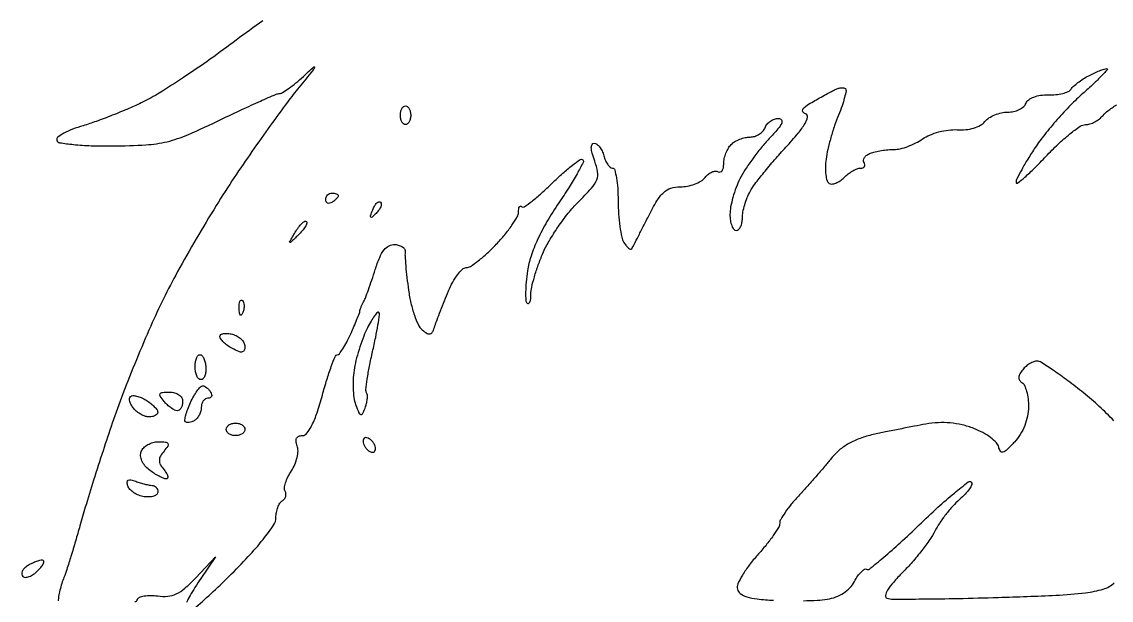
# Model space of a CAD drawing. Extents: x 0 to 102, y 0 to 135.
# Drawn here: x 52.8 to 67.62, y 67.81 to 75.68 of the extents above; entities that cross this region are included whole.
import ezdxf

# ---------------------------------------------------------------- set-up
doc = ezdxf.new("R2010")
doc.units = 0
doc.header["$MEASUREMENT"] = 0

msp = doc.modelspace()

# ---------------------------------------------------------------- linework, layer by layer
for points in [[(56.079664, 75.689533, 0.010131), (55.719904, 75.428448, -0.007957), (55.368323, 75.170957, -0.007553), (55.002617, 74.920168, -0.007526), (54.672562, 74.70817, -0.026273), (54.450904, 74.586106, -0.01106), (54.257063, 74.497508, -0.007503), (54.032699, 74.404865, -0.007562), (53.813223, 74.321888, -0.014991), (53.6364, 74.264005, 0.020776), (53.492122, 74.214921, 0.033207), (53.374155, 74.159979, 0.035874), (53.291875, 74.106779, 0.3054), (53.278251, 74.0673, 0.297009), (53.316705, 74.032687, 0.013029), (53.504067, 74.008306, 0.017805), (53.745296, 73.991942, 0.009939), (54.039651, 73.988336, 0.012768), (54.491203, 74.003316, 0.045302), (54.777437, 74.046354, 0.042451), (55.060476, 74.141607, 0.010246), (55.510285, 74.347886, -0.00336), (55.795585, 74.483508, -0.005022), (56.046873, 74.597838, -0.002245), (56.262167, 74.692039, -0.102345), (56.309356, 74.7018, 0.143677), (56.348334, 74.713237, 0.01343), (56.43193, 74.770141, 0.016377), (56.529375, 74.845343, 0.012151), (56.632143, 74.93445, -0.003818), (56.774916, 75.062474, -0.789238), (56.784302, 75.055873, -0.076862), (56.758132, 75.011397, -0.001243), (56.573279, 74.7864, 0.012949), (56.414878, 74.584128, 0.003914), (56.184822, 74.269018, 0.003918), (55.932304, 73.911516, 0.004253), (55.692324, 73.5597, 0.009367), (55.446497, 73.177343, 0.006056), (55.175692, 72.726126, 0.006088), (54.921658, 72.278565, 0.011438), (54.729215, 71.91, 0.010768), (54.55562, 71.538169, 0.00612), (54.360898, 71.081449, 0.006109), (54.175938, 70.616422, 0.010031), (54.032181, 70.218, 0.002778), (53.906868, 69.840693, 0.002371), (53.778846, 69.441531, 0.002389), (53.665859, 69.077364, 0.006784), (53.591765, 68.8221, -0.003816), (53.532559, 68.613513, -0.003853), (53.470362, 68.406523, -0.003757), (53.413453, 68.227091, -0.01558), (53.374932, 68.120169, 0.019103), (53.345479, 68.036574, 0.016103), (53.320599, 67.946094, 0.016404), (53.30326, 67.862001, 0.042659), (53.298, 67.800461, 0.227609)], [(55.14382, 67.694872, 0.011444), (55.372314, 67.896619, 0.007772), (55.623438, 68.136134, 0.011204), (55.882025, 68.402222, 0.019142), (56.084032, 68.637044, 0.018455), (56.226949, 68.83092, 0.150707), (56.259, 68.934841, -0.045212), (56.265366, 69.005102, -0.045546), (56.284257, 69.072895, -0.049595), (56.311991, 69.128608, -0.114552), (56.34498, 69.161353, 0.087572), (56.374228, 69.187437, 0.094491), (56.39184, 69.221314, 0.100111), (56.395171, 69.257647, 0.111824), (56.383764, 69.290856, -0.170422), (56.374358, 69.333727, -0.043834), (56.389305, 69.404117, -0.039479), (56.421714, 69.486266, -0.031349), (56.468903, 69.56919, 0.045079), (56.515591, 69.656733, 0.042995), (56.546717, 69.752609, 0.046097), (56.55898, 69.842325, 0.102891), (56.547968, 69.909979, -0.059119), (56.532869, 69.96953, -0.150614), (56.540274, 70.012987, -0.183275), (56.569231, 70.039454, -0.094779), (56.618092, 70.0488, 0.235816), (56.680367, 70.0799, 0.04622), (56.748011, 70.189717, 0.034397), (56.818435, 70.360585, 0.014456), (56.890338, 70.5987, -0.008657), (56.951334, 70.809495, -0.013827), (57.011489, 70.987067, -0.007619), (57.067099, 71.130644, -0.305515), (57.093743, 71.1486, 0.233326), (57.121302, 71.162201, 0.01932), (57.168773, 71.229367, 0.022646), (57.220987, 71.318207, 0.015398), (57.272559, 71.42355, 0.004391), (57.32041, 71.531954, 0.006059), (57.361329, 71.630159, 0.003961), (57.393942, 71.713073, 0.071575), (57.400256, 71.7408, -0.058515), (57.40463, 71.762607, -0.016167), (57.416539, 71.795526, -0.016097), (57.432554, 71.832207, -0.016203), (57.450864, 71.8677, 0.035466), (57.475335, 71.919985, 0.005029), (57.516815, 72.031267, 0.005707), (57.563143, 72.164207, 0.004834), (57.609138, 72.305724, -0.022356), (57.669887, 72.472521, -0.068092), (57.730705, 72.57633, -0.109925), (57.798195, 72.631568, -0.136362), (57.877501, 72.647303, -0.054867), (57.936443, 72.636284, -0.08068), (57.983672, 72.613152, -0.106723), (58.012175, 72.582042, -0.181107), (58.0181, 72.547678, 0.062037), (58.014544, 72.491922, 0.006139), (58.024283, 72.357837, 0.007668), (58.040363, 72.19776, 0.006012), (58.062548, 72.024673, 0.022549), (58.095069, 71.8505, 0.025462), (58.142183, 71.687023, 0.025894), (58.19592, 71.553755, 0.111208), (58.247829, 71.486395, 0.039415), (58.314546, 71.439373, 0.212561), (58.357576, 71.434348, 0.205589), (58.391024, 71.46299, 0.036798), (58.422471, 71.540922, -0.011151), (58.45061, 71.622465, -0.003342), (58.497062, 71.745404, -0.003348), (58.551062, 71.882732, -0.003623), (58.605521, 72.01575, -0.027241), (58.664245, 72.137225, -0.036385), (58.73109, 72.239808, -0.039649), (58.796321, 72.31277, -0.192847), (58.846821, 72.333, 0.145878), (58.905928, 72.35062, 0.019956), (59.011935, 72.426192, 0.02155), (59.133141, 72.528765, 0.016692), (59.256238, 72.65025, 0.017261), (59.371423, 72.7805, 0.021468), (59.468819, 72.909514, 0.020359), (59.540116, 73.022479, 0.129764), (59.557666, 73.08735, -0.035896), (59.561024, 73.130379, -0.098872), (59.571316, 73.158862, -0.233037), (59.586239, 73.168407, -0.227965), (59.603105, 73.162495, 0.361862), (59.635756, 73.159516, 0.013407), (59.743133, 73.237844, 0.018865), (59.872249, 73.345446, 0.011446), (60.017021, 73.481779, -0.011604), (60.161837, 73.618067, -0.01912), (60.291089, 73.725533, -0.013745), (60.398513, 73.803513, -0.361014), (60.431552, 73.800448, -0.325313), (60.437253, 73.764287, -0.008307), (60.355158, 73.610105, -0.014576), (60.246046, 73.426014, -0.009037), (60.107847, 73.216112, 0.01796), (59.945523, 72.959726, 0.024134), (59.818537, 72.715954, 0.027118), (59.729049, 72.490441, 0.0437), (59.680719, 72.28964, 0.014179), (59.662286, 72.137399, 0.019849), (59.655103, 72.000579, 0.016603), (59.657376, 71.889449, 0.185005), (59.675108, 71.849692, 0.317052), (59.694801, 71.846284, 0.18379), (59.712181, 71.864404, 0.072194), (59.723978, 71.909309, 0.028199), (59.7276, 71.973486, -0.056047), (59.737988, 72.065863, -0.015084), (59.775135, 72.208884, -0.015081), (59.827479, 72.369823, -0.015089), (59.889422, 72.527288, -0.031846), (59.974243, 72.694838, -0.017881), (60.097038, 72.887238, -0.017787), (60.235485, 73.073425, -0.027618), (60.36896, 73.22252, 0.013281), (60.552164, 73.415724, 0.087323), (60.62252, 73.528425, 0.13676), (60.634511, 73.635008, 0.050324), (60.595186, 73.782618, -0.020727), (60.560164, 73.888487, -0.063076), (60.54871, 73.963242, -0.132168), (60.559389, 74.007504, -0.274399), (60.588869, 74.025, -0.165865), (60.624711, 74.012774, -0.065183), (60.662019, 73.975297, -0.055038), (60.695064, 73.920542, -0.044342), (60.718287, 73.8558, 0.038887), (60.740724, 73.79104, 0.050447), (60.771489, 73.736302, 0.059916), (60.805448, 73.69855, 0.181596), (60.837267, 73.6866, -0.338775), (60.866631, 73.664125, -0.02368), (60.890428, 73.556131, -0.025842), (60.90741, 73.412715, -0.01582), (60.913295, 73.24245, 0.016048), (60.919571, 73.063284, 0.018171), (60.93733, 72.892212, 0.017657), (60.962672, 72.748956, 0.08861), (60.993296, 72.67385, 0.027874), (61.025328, 72.628947, 0.053714), (61.056445, 72.597663, 0.089167), (61.081841, 72.583693, 0.343126), (61.09775, 72.58925, 0.023556), (61.11465, 72.618322, 0.000805), (61.175305, 72.735438, 0.001511), (61.246302, 72.874094, 0.001054), (61.325606, 73.03095, -0.017389), (61.441768, 73.243195, -0.072139), (61.533327, 73.356516, -0.111632), (61.631374, 73.413287, -0.075771), (61.759397, 73.4328, 0.04818), (61.855772, 73.442108, 0.041497), (61.953735, 73.469803, 0.043539), (62.038892, 73.510466, 0.086607), (62.095627, 73.558769, -0.050777), (62.141177, 73.603525, -0.064546), (62.191497, 73.634115, -0.078442), (62.23871, 73.646712, -0.165938), (62.275186, 73.638376, 0.207394), (62.303546, 73.634246, 0.179832), (62.328165, 73.651832, 0.102142), (62.344838, 73.69227, 0.046913), (62.3502, 73.749287, -0.054856), (62.357645, 73.816945, -0.038677), (62.380021, 73.890183, -0.039129), (62.412829, 73.957745, -0.063868), (62.45172, 74.00808, -0.063093), (62.501891, 74.046968, -0.039127), (62.568931, 74.079778, -0.038748), (62.641414, 74.102158, -0.055561), (62.708175, 74.1096, 0.075009), (62.771044, 74.119085, 0.064544), (62.831903, 74.146877, 0.066847), (62.881627, 74.187982, 0.095314), (62.911806, 74.2365, -0.083849), (62.940472, 74.285011, -0.066052), (62.985691, 74.326123, -0.066248), (63.039911, 74.353915, -0.085545), (63.094947, 74.3634, -0.243115), (63.134611, 74.342902, -0.268162), (63.138583, 74.300249, -0.069514), (63.08717, 74.22003, -0.012619), (62.968467, 74.08845, 0.019116), (62.858589, 73.963424, 0.013369), (62.74413, 73.814734, 0.013511), (62.641964, 73.666127, 0.027176), (62.571171, 73.542751, 0.027261), (62.518954, 73.42329, 0.021065), (62.474859, 73.288173, 0.021494), (62.44437, 73.158159, 0.046875), (62.4348, 73.056301, 0.037367), (62.440982, 72.973696, 0.056152), (62.459651, 72.903962, 0.073702), (62.486993, 72.856309, 0.229598), (62.5194, 72.8406, 0.192146), (62.551709, 72.853492, 0.087854), (62.579149, 72.89064, 0.067684), (62.597767, 72.945753, 0.047692), (62.604, 73.010948, -0.047413), (62.611491, 73.089764, -0.023955), (62.634979, 73.186834, -0.023555), (62.669073, 73.285594, -0.032259), (62.70946, 73.370498, -0.034783), (62.773967, 73.469378, -0.008155), (62.895857, 73.625178, -0.008365), (63.042319, 73.800151, -0.008132), (63.19591, 73.971805, 0.011939), (63.362344, 74.160686, 0.041384), (63.456338, 74.29355, 0.08694), (63.48907, 74.38063, 0.366425), (63.463578, 74.425529, -0.140245), (63.42769, 74.451731, -0.298251), (63.425002, 74.484532, -0.115551), (63.462334, 74.526415, -0.02253), (63.548178, 74.581156, -0.002288), (63.631976, 74.628916, -0.001997), (63.720096, 74.678144, -0.002008), (63.800126, 74.722016, -0.005955), (63.855499, 74.751233, -0.040794), (63.900296, 74.769756, -0.050451), (63.944441, 74.779152, -0.058881), (63.98164, 74.778828, -0.166267), (64.004659, 74.767541, -0.247899), (64.014087, 74.736998, -0.017056), (63.993646, 74.645891, -0.021151), (63.959444, 74.534186, -0.014093), (63.91133, 74.409248, 0.018006), (63.857712, 74.266701, 0.012305), (63.806717, 74.101351, 0.012416), (63.765393, 73.939323, 0.024392), (63.742092, 73.808388, 0.026899), (63.733871, 73.696815, 0.035556), (63.739096, 73.595068, 0.038417), (63.755275, 73.51492, 0.18746), (63.782652, 73.478652, 0.16561), (63.821331, 73.469786, 0.067936), (63.874332, 73.482676, 0.057045), (63.932515, 73.513576, 0.04584), (63.987037, 73.558922, -0.033625), (64.042951, 73.607782, -0.032903), (64.105302, 73.649095, -0.034725), (64.164781, 73.677824, -0.095422), (64.21035, 73.6866, 0.086183), (64.243335, 73.692328, 0.165038), (64.264143, 73.708847, 0.179607), (64.269579, 73.733475, 0.104222), (64.259179, 73.762335, -0.169737), (64.251922, 73.795202, -0.120446), (64.265288, 73.830853, -0.091339), (64.298169, 73.86405, -0.060475), (64.345705, 73.889235, -0.03494), (64.410002, 73.908882, -0.016929), (64.494438, 73.92537, -0.016699), (64.583924, 73.936669, -0.023055), (64.664795, 73.9404, 0.058996), (64.750592, 73.950559, 0.028984), (64.855998, 73.982434, 0.02828), (64.96301, 74.028711, 0.036593), (65.054849, 74.083495, -0.054962), (65.152552, 74.137023, -0.033142), (65.277839, 74.179256, -0.032888), (65.409551, 74.205012, -0.04869), (65.52708, 74.208546, 0.042279), (65.641126, 74.210515, 0.046394), (65.749604, 74.231883, 0.051181), (65.840662, 74.269259, 0.09688), (65.901865, 74.319251, -0.077032), (65.957617, 74.368576, -0.044441), (66.037195, 74.41018, -0.043164), (66.126643, 74.4385, -0.055145), (66.212514, 74.448, 0.05513), (66.293908, 74.457002, 0.057624), (66.37009, 74.483558, 0.064173), (66.430016, 74.522709, 0.125024), (66.462761, 74.569048, -0.143967), (66.499198, 74.616743, -0.067993), (66.567918, 74.653989, -0.056299), (66.65944, 74.677204, -0.041114), (66.764264, 74.682845, 0.031344), (66.865962, 74.686328, 0.037168), (66.960667, 74.702703, 0.040425), (67.036374, 74.728324, 0.147643), (67.074709, 74.760631, -0.065572), (67.108328, 74.799881, -0.020576), (67.16811, 74.849262, -0.020164), (67.240083, 74.899451, -0.021027), (67.314888, 74.942935, -0.012175), (67.390019, 74.980174, -0.014321), (67.462953, 75.011628, -0.013268), (67.525621, 75.034646, -0.081546), (67.559449, 75.0402, -0.64429), (67.566186, 75.025358, -0.01155), (67.488596, 74.940674, -0.013814), (67.3778, 74.831427, -0.007237), (67.23431, 74.701387, 0.019429), (67.067885, 74.543005, 0.012251), (66.88565, 74.34613, 0.012299), (66.715725, 74.143445, 0.022024), (66.587899, 73.967783, 0.008614), (66.487736, 73.810754, 0.011721), (66.403215, 73.665546, 0.00871), (66.33814, 73.542438, 0.117752), (66.3264, 73.49328, 0.620334), (66.346446, 73.48334, 0.016301), (66.44571, 73.564064, 0.016752), (66.576656, 73.685773, 0.008643), (66.732561, 73.846184, -0.01518), (66.897852, 74.011863, -0.020093), (67.058593, 74.151719, -0.017867), (67.198367, 74.255814, -0.152258), (67.272102, 74.2788, 0.077319), (67.330779, 74.287928, 0.044425), (67.396922, 74.315695, 0.043121), (67.45999, 74.356336, 0.054918), (67.509721, 74.404399, -0.060173), (67.573408, 74.464674, -0.014618), (67.692444, 74.547593, -0.01478)], [(67.656991, 70.249358, 0.017739), (67.4573, 70.446637, 0.017513), (67.243295, 70.630143, 0.00776), (67.030941, 70.794366, 0.010987), (66.836586, 70.93335, 0.007313), (66.671064, 71.042788, 0.13571), (66.611709, 71.061135, 0.099024), (66.568065, 71.053761, 0.043774), (66.515238, 71.028094, 0.041038), (66.462208, 70.990091, 0.043588), (66.417251, 70.944632, 0.043282), (66.377904, 70.887879, 0.115588), (66.363935, 70.840989, 0.160707), (66.374181, 70.802361, 0.110253), (66.406892, 70.770439, -0.151053), (66.441127, 70.731198, -0.03875), (66.469542, 70.650892, -0.035876), (66.489076, 70.549812, -0.029804), (66.4956, 70.440459, -0.050797), (66.482664, 70.313459, -0.043587), (66.444216, 70.184679, -0.04347), (66.38388, 70.064153, -0.049792), (66.305893, 69.961678, -0.013118), (66.203572, 69.857469, -0.114593), (66.148362, 69.824366, -0.334608), (66.113273, 69.836537, -0.100555), (66.090356, 69.892179, 0.144688), (66.059451, 69.951886, 0.040802), (65.980107, 70.022071, 0.037482), (65.873091, 70.090323, 0.031944), (65.751313, 70.146017, 0.034242), (65.593903, 70.194126, 0.034464), (65.431739, 70.220172, 0.034222), (65.266444, 70.223798, 0.032745), (65.0997, 70.205053, 0.003145), (64.942946, 70.175929, 0.001681), (64.749598, 70.138071, 0.001674), (64.552486, 70.098102, 0.002613), (64.383065, 70.062232, 0.033195), (64.206078, 70.011295, 0.042097), (64.051556, 69.94029, 0.045186), (63.920291, 69.849482, 0.05036), (63.812639, 69.739493, -0.007011), (63.720876, 69.627865, -0.003533), (63.602168, 69.489514, -0.003507), (63.477452, 69.348234, -0.0052), (63.366025, 69.226354, 0.01652), (63.268605, 69.114827, 0.020786), (63.186337, 69.00511, 0.019422), (63.125959, 68.909439, 0.13179), (63.1116, 68.855907, -0.137908), (63.095955, 68.800262, -0.015363), (63.02313, 68.68884, -0.017762), (62.925766, 68.559463, -0.013514), (62.810425, 68.424643, 0.021857), (62.697033, 68.287534, 0.027769), (62.605424, 68.151238, 0.027872), (62.543393, 68.032238, 0.157527), (62.535475, 67.96203, 0.187589), (62.574747, 67.900903, 0.081635), (62.662406, 67.856819, 0.047824), (62.806377, 67.826511, 0.014855), (63.027, 67.808334, 0.010009)], [(63.433362, 67.80286, 0.008583), (63.623582, 67.810217, 0.023679), (63.75696, 67.824028, 0.050481), (63.874752, 67.854281, 0.055739), (63.979959, 67.906883, 0.058569), (64.066502, 67.978603, 0.0677), (64.12926, 68.065297, -0.027484), (64.174595, 68.139849, -0.044357), (64.221847, 68.197106, -0.056466), (64.26429, 68.231384, -0.28759), (64.293295, 68.231572, 0.319088), (64.333077, 68.234129, 0.004592), (64.52626, 68.393931, 0.010646), (64.751052, 68.591721, 0.006578), (65.007176, 68.833227, -0.007623), (65.263056, 69.073495, -0.01263), (65.486982, 69.267307, -0.006245), (65.676967, 69.41959, -0.378858), (65.717276, 69.417124, -0.304072), (65.723687, 69.384668, -0.049455), (65.691621, 69.325151, -0.040353), (65.63421, 69.253231, -0.024739), (65.556059, 69.177906, 0.02957), (65.465472, 69.088891, 0.018541), (65.369966, 68.97503, 0.018598), (65.283971, 68.855507, 0.032036), (65.22282, 68.749307, -0.037165), (65.155049, 68.63435, -0.014138), (65.044557, 68.484471, -0.013911), (64.914829, 68.327723, -0.016557), (64.783653, 68.187558, 0.016699), (64.657798, 68.053004, 0.043204), (64.579333, 67.945897, 0.081156), (64.549437, 67.871895, 0.395167), (64.570298, 67.836346, 0.07248), (64.650279, 67.824851, 0.001465), (65.059168, 67.826851, 0.003433), (65.537694, 67.833879, 0.002297), (66.085121, 67.848195, 0.003274), (66.868317, 67.87741, 0.020079), (67.27099, 67.911308, 0.039897), (67.513458, 67.961442, 0.113652), (67.662993, 68.04508, 0.060782)], [(54.337714, 67.785084, 0.24783), (54.373849, 67.819647, -0.216943), (54.401667, 67.849566, -0.055847), (54.466592, 67.868442, -0.046444), (54.553039, 67.875246, -0.032873), (54.650137, 67.867461, 0.05956), (54.787246, 67.863792, 0.088664), (54.902677, 67.895626, 0.068364), (55.020027, 67.972926, 0.023074), (55.168048, 68.115066), (55.437751, 68.3991), (55.235157, 68.103, 0.009663), (55.157553, 67.984738, 0.012912), (55.092036, 67.874335, 0.010131), (55.042082, 67.780565, 0.117349)]]:
    msp.add_lwpolyline(points, format="xyb")
for points in [[(58.0215, 74.5326, -0.17482), (58.048402, 74.522897, -0.093122), (58.071291, 74.495323, -0.073362), (58.086781, 74.454249, -0.053595), (58.092, 74.4057, -0.053595), (58.086781, 74.357151, -0.073362), (58.071291, 74.316077, -0.093122), (58.048402, 74.288503, -0.17482), (58.0215, 74.2788, -0.17482), (57.994598, 74.288503, -0.093122), (57.971709, 74.316077, -0.073362), (57.956219, 74.357151, -0.053595), (57.951, 74.4057, -0.053595), (57.956219, 74.454249, -0.073362), (57.971709, 74.495323, -0.093122), (57.994598, 74.522897, -0.17482)], [(57.0204, 73.3482, -0.042167), (57.052789, 73.345464, -0.061769), (57.080149, 73.337241, -0.081139), (57.098701, 73.325159, -0.210953), (57.105, 73.310893, -0.151918), (57.099455, 73.293065, -0.038439), (57.080149, 73.269186, -0.035638), (57.052783, 73.244057, -0.029505), (57.0204, 73.2213, -0.082592), (56.988074, 73.208059, -0.161196), (56.960651, 73.210691, -0.182303), (56.942423, 73.228579, -0.108972), (56.9358, 73.258607, -0.093332), (56.94224, 73.292807, -0.09642), (56.960651, 73.321882, -0.099167), (56.98812, 73.341342, -0.105053)], [(57.680861, 73.223539, -0.20742), (57.6911, 73.19763, -0.082976), (57.683429, 73.159442, -0.063152), (57.659865, 73.11526, -0.043285), (57.623098, 73.07184, -0.011214), (57.567216, 73.018809, -0.400052), (57.55087, 73.019206, -0.286372), (57.546461, 73.038244, -0.008399), (57.575739, 73.119199, -0.036269), (57.601287, 73.173986, -0.070189), (57.630446, 73.212424, -0.120343), (57.658173, 73.229125, -0.278911)], [(56.673762, 72.961638, -0.289503), (56.679435, 72.936482, -0.049795), (56.657554, 72.890161, -0.040938), (56.617257, 72.83403, -0.025624), (56.56176, 72.775136, -0.001428), (56.457741, 72.676073, -0.406252), (56.446768, 72.676223, -0.342804), (56.445259, 72.688242, -0.001303), (56.521293, 72.815603, -0.024195), (56.567148, 72.884208, -0.042367), (56.612282, 72.935433, -0.056956), (56.650568, 72.964542, -0.342991)], [(55.802513, 71.887088, -0.126455), (55.818861, 71.859429, -0.060344), (55.825558, 71.818372, -0.05415), (55.822392, 71.771203, -0.051402), (55.809191, 71.724937, -0.054073), (55.790448, 71.689687, -0.470617), (55.77503, 71.688228, -0.168741), (55.763074, 71.712911, -0.018894), (55.758079, 71.77605, -0.028489), (55.759009, 71.834947, -0.077125), (55.768376, 71.875554, -0.208169), (55.783997, 71.890997, -0.296942)], [(57.657606, 71.723994, 0.424335), (57.638296, 71.723662, 0.028129), (57.598844, 71.676318, 0.027129), (57.552303, 71.605934, 0.01528), (57.503245, 71.516012, 0.025331), (57.452564, 71.401979, 0.013495), (57.400977, 71.256414, 0.013401), (57.356176, 71.104509, 0.020284), (57.32618, 70.970016, 0.02929), (57.310316, 70.83879, 0.023803), (57.308312, 70.697121, 0.024424), (57.319119, 70.566088, 0.055854), (57.342913, 70.46999, 0.010079), (57.386868, 70.358148, 0.210578), (57.412296, 70.333928, 0.381952), (57.436894, 70.343859, 0.022746), (57.471714, 70.423559, 0.031335), (57.490822, 70.484519, 0.034951), (57.501317, 70.54521, 0.037447), (57.502701, 70.597421, 0.12698), (57.492681, 70.629705, -0.167523), (57.483046, 70.672468, -0.00824), (57.501618, 70.818115, -0.012584), (57.531382, 70.993106, -0.00869), (57.573474, 71.189603, 0.007085), (57.615835, 71.384304, 0.010977), (57.646311, 71.553598, 0.005477), (57.66711, 71.69584, 0.234049)], [(55.6668, 71.426913, -0.062437), (55.731489, 71.401038, -0.06644), (55.786297, 71.360411, -0.07437), (55.823355, 71.311841, -0.126491), (55.836, 71.262656, -0.081636), (55.827117, 71.208613, -0.27477), (55.80099, 71.186216, -0.144616), (55.753417, 71.191705, -0.022324), (55.6668, 71.2332, -0.031406), (55.602036, 71.273282, -0.038417), (55.547303, 71.318803, -0.042214), (55.508851, 71.363014, -0.159191), (55.4976, 71.397456, -0.2522), (55.510853, 71.42206, -0.102921), (55.547303, 71.436512, -0.067868), (55.601963, 71.438526, -0.039291)], [(55.225797, 71.1486, -0.218405), (55.252251, 71.136466, -0.068155), (55.276575, 71.098897, -0.053734), (55.295383, 71.044187, -0.037158), (55.305139, 70.9794, -0.044872), (55.3042, 70.914621, -0.067802), (55.290834, 70.859903, -0.091879), (55.267853, 70.823102, -0.210357), (55.238542, 70.8102, -0.201195), (55.208224, 70.822914, -0.084737), (55.182507, 70.859903, -0.064806), (55.165032, 70.914633, -0.044935), (55.1592, 70.9794, -0.037503), (55.164067, 71.044196, -0.056318), (55.178763, 71.098897, -0.073935), (55.200288, 71.136268, -0.229038)], [(55.259957, 70.72494, -0.115052), (55.286117, 70.71915, -0.050463), (55.316601, 70.700555, -0.046287), (55.346368, 70.673316, -0.045937), (55.3707, 70.641, -0.082592), (55.383941, 70.608674, -0.161196), (55.381309, 70.581251, -0.182303), (55.363421, 70.563023, -0.108972), (55.333393, 70.5564, 0.135004), (55.299227, 70.547004, 0.100396), (55.270118, 70.52059, 0.086957), (55.250527, 70.481079, 0.07183), (55.2438, 70.434493, -0.065593), (55.237111, 70.383726, -0.052022), (55.217295, 70.332015, -0.053441), (55.188106, 70.287138, -0.083634), (55.153571, 70.256821, -0.043781), (55.116403, 70.238125, -0.055386), (55.079336, 70.22795, -0.066181), (55.047798, 70.227159, -0.171221), (55.027558, 70.236842, -0.240994), (55.019154, 70.262862, -0.024409), (55.033089, 70.328451, -0.026288), (55.059062, 70.409333, -0.017862), (55.096637, 70.498453, -0.01977), (55.141064, 70.584999, -0.027745), (55.187868, 70.658137, -0.026923), (55.231268, 70.711961, -0.209771)], [(54.491521, 70.531071, -0.026741), (54.552803, 70.488083, -0.033258), (54.604577, 70.441593, -0.035245), (54.641398, 70.398069, -0.159252), (54.6516, 70.36685, -0.175988), (54.642694, 70.342332, -0.092799), (54.617366, 70.321473, -0.072973), (54.579646, 70.307355, -0.053168), (54.535059, 70.3026, -0.079436), (54.48357, 70.310832, -0.044285), (54.425073, 70.335951, -0.042787), (54.368952, 70.372689, -0.053281), (54.324293, 70.416134, -0.046115), (54.291972, 70.46332, -0.062391), (54.272636, 70.511207, -0.078203), (54.26836, 70.552541, -0.185169), (54.280755, 70.580355, -0.200077), (54.311316, 70.592933, -0.056366), (54.363576, 70.586786, -0.047343), (54.426517, 70.565625, -0.034841)], [(54.810441, 70.641, -0.064485), (54.881166, 70.631841, -0.089651), (54.938924, 70.604903, -0.107148), (54.976524, 70.563896, -0.132926), (54.99, 70.5141, -0.056567), (54.984491, 70.465561, -0.075975), (54.968192, 70.424477, -0.095133), (54.944081, 70.396934, -0.167044), (54.915759, 70.3872, -0.117955), (54.880067, 70.395739, -0.036411), (54.832389, 70.424477, -0.034151), (54.781978, 70.465535, -0.031583), (54.7362, 70.5141, -0.027702), (54.684963, 70.5833, -0.285199), (54.684069, 70.617308, -0.243483), (54.715042, 70.63689, -0.02153)], [(55.7091, 70.218, -0.064853), (55.757614, 70.211681, -0.082425), (55.798723, 70.193149, -0.098894), (55.826223, 70.165663, -0.148195), (55.836, 70.1334, -0.148195), (55.826223, 70.101137, -0.098894), (55.798723, 70.073651, -0.082425), (55.757614, 70.055119, -0.064853), (55.7091, 70.0488, -0.064853), (55.660586, 70.055119, -0.082425), (55.619477, 70.073651, -0.098894), (55.591977, 70.101137, -0.148195), (55.5822, 70.1334, -0.148195), (55.591977, 70.165663, -0.098894), (55.619477, 70.193149, -0.082425), (55.660586, 70.211681, -0.064853)], [(54.659304, 69.9642, -0.021011), (54.756348, 69.96012, -0.239946), (54.78792, 69.940545, -0.288802), (54.787323, 69.906501, -0.028234), (54.7362, 69.8373, 0.045289), (54.688056, 69.76726, 0.128626), (54.673182, 69.7104, 0.128626), (54.688056, 69.65354, 0.045289), (54.7362, 69.5835, -0.031858), (54.77156, 69.534904, -0.079391), (54.788899, 69.494667, -0.186248), (54.785903, 69.469783, -0.287314), (54.767709, 69.459291, -0.091485), (54.729192, 69.467859, -0.021189), (54.668975, 69.496483, -0.021183), (54.601397, 69.535939, -0.019327), (54.535239, 69.582126, -0.059302), (54.476178, 69.639006, -0.069665), (54.435815, 69.705339, -0.078637), (54.418542, 69.772819, -0.11552), (54.426834, 69.833235, -0.10681), (54.459595, 69.883324, -0.066528), (54.515852, 69.925729, -0.062162), (54.585887, 69.954426, -0.066276)], [(57.528, 70.0065, 0.076764), (57.49565, 70.02019, 0.154201), (57.468251, 70.018576, 0.186277), (57.450104, 70.00223, 0.117858), (57.4434, 69.974186, 0.085235), (57.449621, 69.937958, 0.053414), (57.468251, 69.899078, 0.051777), (57.495638, 69.863573, 0.064269), (57.528, 69.8373, 0.076764), (57.56035, 69.82361, 0.154201), (57.587749, 69.825224, 0.186277), (57.605896, 69.84157, 0.117858), (57.6126, 69.869614, 0.085235), (57.606379, 69.905842, 0.053414), (57.587749, 69.944722, 0.051777), (57.560362, 69.980227, 0.064269)], [(54.350876, 69.427781, 0.015742), (54.412228, 69.406428, 0.014597), (54.476357, 69.388386, 0.014763), (54.534332, 69.375693, 0.046537), (54.573919, 69.372, -0.115733), (54.60355, 69.365048, -0.100462), (54.628781, 69.34542, -0.0933), (54.645717, 69.31607, -0.084522), (54.6516, 69.281516, -0.210771), (54.637316, 69.249137, -0.102189), (54.597631, 69.225553, -0.073164), (54.538221, 69.214345, -0.046657), (54.467877, 69.218066, -0.055276), (54.394688, 69.237265, -0.053411), (54.326572, 69.272183, -0.057914), (54.273308, 69.316694, -0.110554), (54.244833, 69.364331, -0.066105), (54.235155, 69.41561, -0.278403), (54.249245, 69.442119, -0.193474), (54.285172, 69.447806, -0.035304)], [(53.083479, 68.355505, 0.065064), (53.0436, 68.349648, 0.023657), (52.989307, 68.33147, 0.022986), (52.931085, 68.305725, 0.025409), (52.87745, 68.275504, 0.058289), (52.834485, 68.240734, 0.091488), (52.808068, 68.201409, 0.124167), (52.801957, 68.164017, 0.176889), (52.816014, 68.133786, 0.211086), (52.850759, 68.120336, 0.081089), (52.902529, 68.131292, 0.061728), (52.962668, 68.163654, 0.042131), (53.022043, 68.213786, 0.026521), (53.071424, 68.268703, 0.067675), (53.099083, 68.314409, 0.175591), (53.100825, 68.342741, 0.337073)]]:
    msp.add_lwpolyline(points, format="xyb", close=True)

doc.saveas('drawing.dxf')
